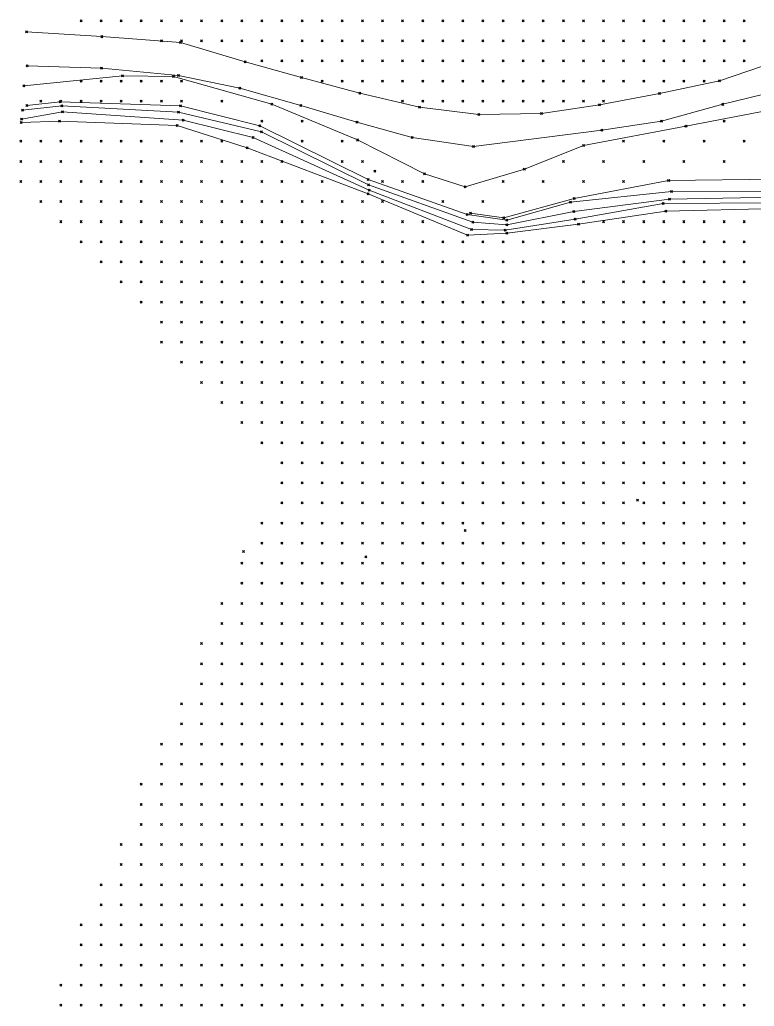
# Model space of a CAD drawing. Header units: metres. Extents: x 441556 to 446409, y 432338 to 461058.
# Drawn here: x 442175.8 to 442285.4, y 454526.4 to 454673.7 of the extents above; entities that cross this region are included whole.
import ezdxf

# ---------------------------------------------------------------- set-up
doc = ezdxf.new("R2010")
doc.units = ezdxf.units.M
doc.header["$MEASUREMENT"] = 0
doc.header["$PDMODE"] = 35
doc.header["$PDSIZE"] = 0.15
for name, color, linetype, lineweight in [('DTM-BRE-RevN_GRP_ CAROSABIL', 2, 'Continuous', 0), ('DTM-BRE-RevN_GRP_FIRUL APEI', 2, 'Continuous', 0), ('DTM-BRE-RevN_GRP_RAU', 2, 'Continuous', 0), ('DTM-BRE-RevN_GRP_TALUZ SUS', 2, 'Continuous', 0), ('DTM-NOK-RevN_LIDAR_co_lidar', 91, 'Continuous', 0), ('DTM-NOK-RevN_RTK', 32, 'Continuous', 0)]:
    doc.layers.add(name, color=color, linetype=linetype, lineweight=lineweight)

msp = doc.modelspace()

# ---------------------------------------------------------------- linework, layer by layer
at = {"layer": 'DTM-BRE-RevN_GRP_ CAROSABIL'}
for p, q in [((442188.056, 454671.184, 366.807), (442176.834, 454671.909, 367.421)), ((442199.821, 454670.304, 366.263), (442188.056, 454671.184, 366.807)), ((442209.435, 454667.426, 365.764), (442199.821, 454670.304, 366.263)), ((442188.038, 454666.493, 366.771), (442176.93, 454666.847, 367.437)), ((442199.529, 454665.41, 366.117), (442188.038, 454666.493, 366.771)), ((442217.875, 454665.072, 365.36), (442209.435, 454667.426, 365.764)), ((442288.954, 454667.59, 363.178), (442280.251, 454664.599, 363.4)), ((442208.637, 454663.488, 365.827), (442199.529, 454665.41, 366.117)), ((442226.555, 454662.727, 364.993), (442217.875, 454665.072, 365.36)), ((442217.745, 454660.917, 365.461), (442208.637, 454663.488, 365.827)), ((442280.251, 454664.599, 363.4), (442271.28, 454662.724, 363.679)), ((442235.46, 454660.66, 364.685), (442226.555, 454662.727, 364.993)), ((442271.28, 454662.724, 363.679), (442262.346, 454660.997, 363.697)), ((442290.311, 454663.425, 363.358), (442280.754, 454661.083, 363.514)), ((442226.147, 454658.435, 365.029), (442217.745, 454660.917, 365.461)), ((442244.32, 454659.573, 364.177), (442235.46, 454660.66, 364.685)), ((442262.346, 454660.997, 363.697), (442253.676, 454659.728, 363.935)), ((442280.754, 454661.083, 363.514), (442271.587, 454658.593, 363.636)), ((442253.676, 454659.728, 363.935), (442244.32, 454659.573, 364.177)), ((442234.383, 454656.124, 364.611), (442226.147, 454658.435, 365.029)), ((442271.587, 454658.593, 363.636), (442262.691, 454657.207, 363.731)), ((442243.528, 454654.771, 364.112), (442234.383, 454656.124, 364.611)), ((442262.691, 454657.207, 363.731), (442243.528, 454654.771, 364.112))]:
    msp.add_line(p, q, dxfattribs=at)
at = {"layer": 'DTM-BRE-RevN_GRP_FIRUL APEI'}
for p, q in [((442176.239, 454660.189, 365.047), (442182.077, 454660.856, 364.802)), ((442182.077, 454660.856, 364.802), (442199.52, 454659.91, 363.143)), ((442199.52, 454659.91, 363.143), (442211.913, 454656.966, 362.665)), ((442211.913, 454656.966, 362.665), (442227.843, 454649.053, 364.336)), ((442227.843, 454649.053, 364.336), (442243.435, 454643.5, 360.982)), ((442272.768, 454646.933, 359.64), (442293.258, 454647.308, 358.86)), ((442258.531, 454645.081, 360.241), (442272.768, 454646.933, 359.64)), ((442248.513, 454643.112, 360.752), (442258.531, 454645.081, 360.241)), ((442243.435, 454643.5, 360.982), (442248.513, 454643.112, 360.752))]:
    msp.add_line(p, q, dxfattribs=at)
at = {"layer": 'DTM-BRE-RevN_GRP_RAU'}
for p, q in [((442176.855, 454660.924, 365.027), (442181.837, 454661.437, 364.927)), ((442181.837, 454661.437, 364.927), (442199.794, 454660.856, 363.238)), ((442199.794, 454660.856, 363.238), (442211.622, 454657.882, 362.678)), ((442182.19, 454659.982, 364.768), (442176.066, 454658.857, 365.13)), ((442200.208, 454658.716, 363.045), (442182.19, 454659.982, 364.768)), ((442210.662, 454656.112, 362.699), (442200.208, 454658.716, 363.045)), ((442211.622, 454657.882, 362.678), (442227.796, 454649.863, 364.606)), ((442227.98, 454648.279, 360.941), (442210.662, 454656.112, 362.699)), ((442227.796, 454649.863, 364.606), (442242.601, 454644.623, 361.148)), ((442243.234, 454642.395, 361.081), (442227.98, 454648.279, 360.941)), ((442258.009, 454646.458, 360.306), (442273.068, 454648.05, 359.701)), ((442273.068, 454648.05, 359.701), (442293.483, 454648.029, 358.909)), ((442248.496, 454643.798, 360.837), (442258.009, 454646.458, 360.306)), ((442271.82, 454646.285, 359.682), (442258.687, 454643.945, 360.255)), ((442293.553, 454646.387, 358.847), (442271.82, 454646.285, 359.682)), ((442242.601, 454644.623, 361.148), (442248.496, 454643.798, 360.837)), ((442258.687, 454643.945, 360.255), (442248.271, 454642.32, 360.876)), ((442248.271, 454642.32, 360.876), (442243.234, 454642.395, 361.081))]:
    msp.add_line(p, q, dxfattribs=at)
at = {"layer": 'DTM-BRE-RevN_GRP_TALUZ SUS'}
for p, q in [((442176.434, 454663.841, 367.38), (442191.164, 454665.326, 366.731)), ((442191.164, 454665.326, 366.731), (442198.743, 454665.243, 366.18)), ((442198.743, 454665.243, 366.18), (442213.416, 454661.089, 365.766)), ((442275.249, 454657.806, 363.527), (442297.065, 454662.069, 362.816)), ((442213.416, 454661.089, 365.766), (442226.237, 454655.759, 364.877)), ((442176.016, 454658.39, 366.504), (442181.727, 454658.593, 364.947)), ((442181.727, 454658.593, 364.947), (442199.315, 454657.906, 363.928)), ((442199.315, 454657.906, 363.928), (442209.773, 454654.571, 363.498)), ((442259.967, 454654.954, 363.697), (442275.249, 454657.806, 363.527)), ((442226.237, 454655.759, 364.877), (442236.201, 454650.732, 364.236)), ((442251.122, 454651.403, 363.641), (442259.967, 454654.954, 363.697)), ((442209.773, 454654.571, 363.498), (442227.807, 454647.734, 361.254)), ((442236.201, 454650.732, 364.236), (442242.274, 454648.758, 363.961)), ((442242.274, 454648.758, 363.961), (442251.122, 454651.403, 363.641)), ((442258.548, 454647.015, 360.805), (442272.662, 454649.693, 360.269)), ((442272.662, 454649.693, 360.269), (442293.485, 454649.975, 359.43)), ((442227.807, 454647.734, 361.254), (442242.642, 454641.568, 361.7)), ((442248.081, 454644.137, 361.007), (442258.548, 454647.015, 360.805)), ((442243.094, 454644.823, 361.421), (442248.081, 454644.137, 361.007)), ((442259.191, 454643.189, 360.515), (442272.253, 454645.149, 360.026)), ((442272.253, 454645.149, 360.026), (442293.584, 454645.654, 358.988)), ((442248.528, 454641.842, 361.026), (442259.191, 454643.189, 360.515)), ((442242.642, 454641.568, 361.7), (442248.528, 454641.842, 361.026))]:
    msp.add_line(p, q, dxfattribs=at)
at = {"layer": 'DTM-NOK-RevN_LIDAR_co_lidar'}
for p in [(442184.96, 454673.562, 367.104), (442187.959, 454673.562, 367.014), (442190.959, 454673.562, 366.936), (442193.958, 454673.562, 366.898), (442196.957, 454673.562, 366.989), (442199.957, 454673.562, 367.208), (442202.956, 454673.562, 367.445), (442205.955, 454673.562, 367.526), (442208.955, 454673.562, 367.893), (442211.954, 454673.562, 368.571), (442214.953, 454673.562, 369.096), (442217.953, 454673.562, 369.194), (442220.952, 454673.562, 369.554), (442223.951, 454673.562, 370.115), (442226.951, 454673.562, 370.964), (442229.95, 454673.562, 371.719), (442232.949, 454673.562, 372.319), (442235.949, 454673.562, 373.018), (442238.948, 454673.562, 373.595), (442241.947, 454673.562, 373.802), (442244.947, 454673.562, 374.05), (442247.946, 454673.562, 374.129), (442250.945, 454673.562, 373.915), (442253.945, 454673.562, 373.781), (442256.944, 454673.562, 373.543), (442259.944, 454673.562, 373.232), (442262.943, 454673.562, 372.778), (442265.942, 454673.562, 372.539), (442268.942, 454673.562, 372.453), (442271.941, 454673.562, 371.636), (442274.94, 454673.562, 370.556), (442277.94, 454673.562, 369.344), (442280.939, 454673.562, 368.378), (442283.938, 454673.562, 367.704), (442196.957, 454670.562, 366.416), (442199.957, 454670.562, 366.169), (442202.956, 454670.562, 366.14), (442205.955, 454670.562, 366.002), (442208.955, 454670.562, 365.996), (442211.954, 454670.562, 366.341), (442214.953, 454670.562, 366.876), (442217.953, 454670.562, 367.152), (442220.952, 454670.562, 367.349), (442223.951, 454670.562, 367.881), (442226.951, 454670.562, 368.725), (442229.95, 454670.562, 369.437), (442232.949, 454670.562, 370.103), (442235.949, 454670.562, 370.678), (442238.948, 454670.562, 371.037), (442241.947, 454670.562, 371.316), (442244.947, 454670.562, 371.499), (442247.946, 454670.562, 371.482), (442250.945, 454670.562, 371.41), (442253.945, 454670.562, 371.363), (442256.944, 454670.562, 371.168), (442259.944, 454670.562, 370.804), (442262.943, 454670.562, 370.441), (442265.942, 454670.562, 370.219), (442268.942, 454670.562, 369.996), (442271.941, 454670.562, 369.243), (442274.94, 454670.562, 368.109), (442277.94, 454670.562, 367.138), (442280.939, 454670.562, 366.329), (442283.938, 454670.562, 365.387), (442211.954, 454667.563, 365.616), (442214.953, 454667.563, 365.433), (442217.953, 454667.563, 365.303), (442220.952, 454667.563, 365.323), (442223.951, 454667.563, 365.806), (442226.951, 454667.563, 366.386), (442229.95, 454667.563, 366.857), (442232.949, 454667.563, 367.395), (442235.949, 454667.563, 367.944), (442238.948, 454667.563, 368.405), (442241.947, 454667.563, 368.729), (442244.947, 454667.563, 368.92), (442247.946, 454667.563, 369.064), (442250.945, 454667.563, 368.997), (442253.945, 454667.563, 368.689), (442256.944, 454667.563, 368.452), (442259.944, 454667.563, 368.256), (442262.943, 454667.563, 368.107), (442265.942, 454667.563, 367.57), (442268.942, 454667.563, 367.112), (442271.941, 454667.563, 366.407), (442274.94, 454667.563, 365.568), (442277.94, 454667.563, 364.914), (442280.939, 454667.563, 364.131), (442283.938, 454667.563, 363.427), (442184.96, 454664.564, 366.05), (442187.959, 454664.564, 365.8), (442190.959, 454664.564, 365.515), (442193.958, 454664.564, 365.476), (442196.957, 454664.564, 365.238), (442199.957, 454664.564, 365.242), (442220.952, 454664.564, 365.178), (442223.951, 454664.564, 365.015), (442226.951, 454664.564, 364.914), (442229.95, 454664.564, 364.899), (442232.949, 454664.564, 365.083), (442235.949, 454664.564, 365.121), (442238.948, 454664.564, 365.397), (442241.947, 454664.564, 365.978), (442244.947, 454664.564, 366.201), (442247.946, 454664.564, 366.131), (442250.945, 454664.564, 366.182), (442253.945, 454664.564, 366.065), (442256.944, 454664.564, 365.723), (442259.944, 454664.564, 365.486), (442262.943, 454664.564, 365.116), (442265.942, 454664.564, 364.746), (442268.942, 454664.564, 364.075), (442271.941, 454664.564, 363.594), (442274.94, 454664.564, 363.414), (442277.94, 454664.564, 363.312), (442178.961, 454661.564, 365.36), (442181.961, 454661.564, 365.074), (442184.96, 454661.564, 364.806), (442187.959, 454661.564, 364.434), (442190.959, 454661.564, 363.991), (442193.958, 454661.564, 363.858), (442196.957, 454661.564, 363.749), (442199.957, 454661.564, 363.584), (442205.955, 454661.564, 364.478), (442232.949, 454661.564, 364.692), (442235.949, 454661.564, 364.545), (442238.948, 454661.564, 364.314), (442241.947, 454661.564, 364.145), (442244.947, 454661.564, 364.093), (442247.946, 454661.564, 364.109), (442250.945, 454661.564, 364.039), (442253.945, 454661.564, 363.834), (442256.944, 454661.564, 363.67), (442259.944, 454661.564, 363.577), (442262.943, 454661.564, 363.537), (442211.954, 454658.565, 363.083), (442217.953, 454658.565, 364.384), (442280.939, 454658.565, 363.07), (442175.962, 454655.565, 372.171), (442178.961, 454655.565, 371.46), (442181.961, 454655.565, 369.806), (442184.96, 454655.565, 368.083), (442187.959, 454655.565, 367.127), (442190.959, 454655.565, 366.479), (442193.958, 454655.565, 365.835), (442196.957, 454655.565, 365.325), (442199.957, 454655.565, 364.711), (442202.956, 454655.565, 364.04), (442205.955, 454655.565, 363.54), (442217.953, 454655.565, 362.609), (442223.951, 454655.565, 363.678), (442265.942, 454655.565, 363.216), (442271.941, 454655.565, 362.927), (442277.94, 454655.565, 362.107), (442283.938, 454655.565, 361.315), (442175.962, 454652.566, 377.082), (442178.961, 454652.566, 375.43), (442181.961, 454652.566, 374.689), (442184.96, 454652.566, 373.838), (442187.959, 454652.566, 372.032), (442190.959, 454652.566, 370.593), (442193.958, 454652.566, 369.827), (442196.957, 454652.566, 370.003), (442199.957, 454652.566, 369.547), (442202.956, 454652.566, 369.129), (442205.955, 454652.566, 366.7), (442208.955, 454652.566, 366.169), (442211.954, 454652.566, 364.83), (442214.953, 454652.566, 363.436), (442223.951, 454652.566, 362.325), (442226.951, 454652.566, 362.678), (442256.944, 454652.566, 362.917), (442262.943, 454652.566, 362.203), (442268.942, 454652.566, 361.658), (442274.94, 454652.566, 361.157), (442280.939, 454652.566, 360.648), (442175.962, 454649.567, 380.873), (442178.961, 454649.567, 380.434), (442181.961, 454649.567, 380.22), (442184.96, 454649.567, 379.863), (442187.959, 454649.567, 378.404), (442190.959, 454649.567, 375.356), (442193.958, 454649.567, 374.105), (442196.957, 454649.567, 374.545), (442199.957, 454649.567, 375.43), (442202.956, 454649.567, 373.624), (442205.955, 454649.567, 371.677), (442208.955, 454649.567, 369.177), (442211.954, 454649.567, 368.551), (442214.953, 454649.567, 367.854), (442217.953, 454649.567, 364.737), (442220.952, 454649.567, 363.107), (442229.95, 454649.567, 362.028), (442232.949, 454649.567, 362.205), (442235.949, 454649.567, 363.091), (442247.946, 454649.567, 363.409), (442253.945, 454649.567, 362.108), (442259.944, 454649.567, 361.427), (442265.942, 454649.567, 360.923), (442178.961, 454646.567, 384.899), (442181.961, 454646.567, 385.212), (442184.96, 454646.567, 385.159), (442187.959, 454646.567, 384.114), (442190.959, 454646.567, 381.798), (442193.958, 454646.567, 379.775), (442196.957, 454646.567, 380.302), (442199.957, 454646.567, 380.226), (442202.956, 454646.567, 379.122), (442205.955, 454646.567, 377.281), (442208.955, 454646.567, 374.881), (442211.954, 454646.567, 373.191), (442214.953, 454646.567, 371.589), (442217.953, 454646.567, 369.084), (442220.952, 454646.567, 365.822), (442223.951, 454646.567, 364.291), (442226.951, 454646.567, 362.967), (442229.95, 454646.567, 362.09), (442238.948, 454646.567, 362.038), (442244.947, 454646.567, 362.362), (442250.945, 454646.567, 361.37), (442181.961, 454643.568, 389.348), (442184.96, 454643.568, 389.534), (442187.959, 454643.568, 388.904), (442190.959, 454643.568, 387.396), (442193.958, 454643.568, 385.339), (442196.957, 454643.568, 384.71), (442199.957, 454643.568, 383.513), (442202.956, 454643.568, 382.07), (442205.955, 454643.568, 380.856), (442208.955, 454643.568, 378.974), (442211.954, 454643.568, 377.866), (442214.953, 454643.568, 374.955), (442217.953, 454643.568, 371.149), (442220.952, 454643.568, 368.184), (442223.951, 454643.568, 366.55), (442226.951, 454643.568, 365.447), (442229.95, 454643.568, 364.496), (442232.949, 454643.568, 363.522), (442235.949, 454643.568, 362.414), (442262.943, 454643.568, 360.685), (442265.942, 454643.568, 361.028), (442268.942, 454643.568, 361.299), (442271.941, 454643.568, 360.892), (442274.94, 454643.568, 360.916), (442277.94, 454643.568, 360.815), (442280.939, 454643.568, 360.813), (442283.938, 454643.568, 360.357), (442184.96, 454640.569, 393.259), (442187.959, 454640.569, 392.664), (442190.959, 454640.569, 391.373), (442193.958, 454640.569, 389.684), (442196.957, 454640.569, 388.199), (442199.957, 454640.569, 386.849), (442202.956, 454640.569, 385.004), (442205.955, 454640.569, 383.448), (442208.955, 454640.569, 382.107), (442211.954, 454640.569, 380.806), (442214.953, 454640.569, 377.685), (442217.953, 454640.569, 373.406), (442220.952, 454640.569, 370.357), (442223.951, 454640.569, 368.701), (442226.951, 454640.569, 367.552), (442229.95, 454640.569, 366.755), (442232.949, 454640.569, 365.936), (442235.949, 454640.569, 364.851), (442238.948, 454640.569, 363.415), (442241.947, 454640.569, 362.226), (442244.947, 454640.569, 361.615), (442247.946, 454640.569, 361.34), (442250.945, 454640.569, 361.268), (442253.945, 454640.569, 361.346), (442256.944, 454640.569, 361.46), (442259.944, 454640.569, 361.659), (442262.943, 454640.569, 361.837), (442265.942, 454640.569, 362.009), (442268.942, 454640.569, 362.115), (442271.941, 454640.569, 361.977), (442274.94, 454640.569, 362.26), (442277.94, 454640.569, 362.636), (442280.939, 454640.569, 362.02), (442283.938, 454640.569, 361.778), (442187.959, 454637.569, 396.054), (442190.959, 454637.569, 394.811), (442193.958, 454637.569, 392.922), (442196.957, 454637.569, 390.929), (442199.957, 454637.569, 389.202), (442202.956, 454637.569, 387.413), (442205.955, 454637.569, 385.698), (442208.955, 454637.569, 384.729), (442211.954, 454637.569, 382.93), (442214.953, 454637.569, 379.997), (442217.953, 454637.569, 375.781), (442220.952, 454637.569, 373.048), (442223.951, 454637.569, 371.167), (442226.951, 454637.569, 369.76), (442229.95, 454637.569, 368.967), (442232.949, 454637.569, 368.106), (442235.949, 454637.569, 367.078), (442238.948, 454637.569, 365.842), (442241.947, 454637.569, 364.867), (442244.947, 454637.569, 364.097), (442247.946, 454637.569, 363.344), (442250.945, 454637.569, 362.973), (442253.945, 454637.569, 362.909), (442256.944, 454637.569, 362.777), (442259.944, 454637.569, 362.81), (442262.943, 454637.569, 362.886), (442265.942, 454637.569, 363.097), (442268.942, 454637.569, 363.396), (442271.941, 454637.569, 363.739), (442274.94, 454637.569, 364.677), (442277.94, 454637.569, 364.887), (442280.939, 454637.569, 364.248), (442283.938, 454637.569, 364.129), (442190.959, 454634.57, 398.258), (442193.958, 454634.57, 396.453), (442196.957, 454634.57, 393.638), (442199.957, 454634.57, 391.053), (442202.956, 454634.57, 389.384), (442205.955, 454634.57, 388.138), (442208.955, 454634.57, 387.426), (442211.954, 454634.57, 384.892), (442214.953, 454634.57, 382.327), (442217.953, 454634.57, 379.408), (442220.952, 454634.57, 377.092), (442223.951, 454634.57, 375.291), (442226.951, 454634.57, 373.235), (442229.95, 454634.57, 372.213), (442232.949, 454634.57, 371.389), (442235.949, 454634.57, 370.222), (442238.948, 454634.57, 369.22), (442241.947, 454634.57, 368.878), (442244.947, 454634.57, 368.611), (442247.946, 454634.57, 367.483), (442250.945, 454634.57, 366.001), (442253.945, 454634.57, 365.084), (442256.944, 454634.57, 364.474), (442259.944, 454634.57, 364.133), (442262.943, 454634.57, 364.293), (442265.942, 454634.57, 364.861), (442268.942, 454634.57, 365.84), (442271.941, 454634.57, 366.801), (442274.94, 454634.57, 367.907), (442277.94, 454634.57, 368.268), (442280.939, 454634.57, 367.12), (442283.938, 454634.57, 367.465), (442193.958, 454631.571, 398.531), (442196.957, 454631.571, 395.629), (442199.957, 454631.571, 393.253), (442202.956, 454631.571, 392.715), (442205.955, 454631.571, 390.801), (442208.955, 454631.571, 389.911), (442211.954, 454631.571, 387.355), (442214.953, 454631.571, 384.882), (442217.953, 454631.571, 382.814), (442220.952, 454631.571, 381.485), (442223.951, 454631.571, 379.339), (442226.951, 454631.571, 377.149), (442229.95, 454631.571, 375.887), (442232.949, 454631.571, 374.871), (442235.949, 454631.571, 373.621), (442238.948, 454631.571, 372.833), (442241.947, 454631.571, 372.585), (442244.947, 454631.571, 372.299), (442247.946, 454631.571, 371.182), (442250.945, 454631.571, 369.809), (442253.945, 454631.571, 369.049), (442256.944, 454631.571, 368.192), (442259.944, 454631.571, 367.276), (442262.943, 454631.571, 367.022), (442265.942, 454631.571, 367.699), (442268.942, 454631.571, 368.69), (442271.941, 454631.571, 369.983), (442274.94, 454631.571, 371.249), (442277.94, 454631.571, 371.473), (442280.939, 454631.571, 371.323), (442283.938, 454631.571, 371.172), (442196.957, 454628.571, 398.47), (442199.957, 454628.571, 396.928), (442202.956, 454628.571, 396.472), (442205.955, 454628.571, 394.256), (442208.955, 454628.571, 392.478), (442211.954, 454628.571, 390.291), (442214.953, 454628.571, 387.442), (442217.953, 454628.571, 385.86), (442220.952, 454628.571, 384.866), (442223.951, 454628.571, 382.523), (442226.951, 454628.571, 380.605), (442229.95, 454628.571, 379.317), (442232.949, 454628.571, 378.172), (442235.949, 454628.571, 376.872), (442238.948, 454628.571, 376.049), (442241.947, 454628.571, 375.6), (442244.947, 454628.571, 375.348), (442247.946, 454628.571, 374.885), (442250.945, 454628.571, 374.115), (442253.945, 454628.571, 373.36), (442256.944, 454628.571, 372.531), (442259.944, 454628.571, 371.605), (442262.943, 454628.571, 370.834), (442265.942, 454628.571, 371.995), (442268.942, 454628.571, 372.661), (442271.941, 454628.571, 373.891), (442274.94, 454628.571, 374.44), (442277.94, 454628.571, 374.853), (442280.939, 454628.571, 374.869), (442283.938, 454628.571, 374.794), (442196.957, 454625.572, 402.803), (442199.957, 454625.572, 401.391), (442202.956, 454625.572, 399.926), (442205.955, 454625.572, 397.888), (442208.955, 454625.572, 395.364), (442211.954, 454625.572, 393.234), (442214.953, 454625.572, 390.522), (442217.953, 454625.572, 388.871), (442220.952, 454625.572, 387.67), (442223.951, 454625.572, 385.764), (442226.951, 454625.572, 384.412), (442229.95, 454625.572, 383.17), (442232.949, 454625.572, 381.74), (442235.949, 454625.572, 380.175), (442238.948, 454625.572, 379.021), (442241.947, 454625.572, 378.424), (442244.947, 454625.572, 378.328), (442247.946, 454625.572, 378.45), (442250.945, 454625.572, 378.334), (442253.945, 454625.572, 377.741), (442256.944, 454625.572, 377.149), (442259.944, 454625.572, 376.849), (442262.943, 454625.572, 376.106), (442265.942, 454625.572, 376.971), (442268.942, 454625.572, 377.516), (442271.941, 454625.572, 377.695), (442274.94, 454625.572, 377.487), (442277.94, 454625.572, 377.54), (442280.939, 454625.572, 377.052), (442283.938, 454625.572, 377.589), (442199.957, 454622.573, 405.564), (442202.956, 454622.573, 403.33), (442205.955, 454622.573, 401.341), (442208.955, 454622.573, 398.617), (442211.954, 454622.573, 396.379), (442214.953, 454622.573, 393.626), (442217.953, 454622.573, 391.953), (442220.952, 454622.573, 390.662), (442223.951, 454622.573, 389.462), (442226.951, 454622.573, 388.075), (442229.95, 454622.573, 386.507), (442232.949, 454622.573, 384.883), (442235.949, 454622.573, 383.464), (442238.948, 454622.573, 382.408), (442241.947, 454622.573, 381.626), (442244.947, 454622.573, 381.347), (442247.946, 454622.573, 381.447), (442250.945, 454622.573, 381.572), (442253.945, 454622.573, 381.589), (442256.944, 454622.573, 381.627), (442259.944, 454622.573, 381.87), (442262.943, 454622.573, 381.513), (442265.942, 454622.573, 381.369), (442268.942, 454622.573, 381.347), (442271.941, 454622.573, 380.94), (442274.94, 454622.573, 380.627), (442277.94, 454622.573, 380.395), (442280.939, 454622.573, 380.15), (442283.938, 454622.573, 381.368), (442202.956, 454619.573, 407.551), (442205.955, 454619.573, 405.549), (442208.955, 454619.573, 403.893), (442211.954, 454619.573, 401.999), (442214.953, 454619.573, 397.02), (442217.953, 454619.573, 395.771), (442220.952, 454619.573, 393.973), (442223.951, 454619.573, 392.625), (442226.951, 454619.573, 390.755), (442229.95, 454619.573, 389.025), (442232.949, 454619.573, 387.663), (442235.949, 454619.573, 386.9), (442238.948, 454619.573, 386.547), (442241.947, 454619.573, 385.713), (442244.947, 454619.573, 384.836), (442247.946, 454619.573, 384.465), (442250.945, 454619.573, 384.608), (442253.945, 454619.573, 385.186), (442256.944, 454619.573, 385.736), (442259.944, 454619.573, 385.961), (442262.943, 454619.573, 385.399), (442265.942, 454619.573, 384.709), (442268.942, 454619.573, 384.231), (442271.941, 454619.573, 384.28), (442274.94, 454619.573, 384.128), (442277.94, 454619.573, 384.165), (442280.939, 454619.573, 384.58), (442283.938, 454619.573, 385.556), (442205.955, 454616.574, 411.088), (442208.955, 454616.574, 409.95), (442211.954, 454616.574, 408.821), (442214.953, 454616.574, 404.038), (442217.953, 454616.574, 400.892), (442220.952, 454616.574, 397.741), (442223.951, 454616.574, 395.462), (442226.951, 454616.574, 393.229), (442229.95, 454616.574, 391.895), (442232.949, 454616.574, 391.169), (442235.949, 454616.574, 390.805), (442238.948, 454616.574, 390.795), (442241.947, 454616.574, 390.383), (442244.947, 454616.574, 389.144), (442247.946, 454616.574, 388.11), (442250.945, 454616.574, 388.607), (442253.945, 454616.574, 389.757), (442256.944, 454616.574, 389.914), (442259.944, 454616.574, 389.484), (442262.943, 454616.574, 388.431), (442265.942, 454616.574, 387.71), (442268.942, 454616.574, 387.342), (442271.941, 454616.574, 387.745), (442274.94, 454616.574, 387.661), (442277.94, 454616.574, 387.849), (442280.939, 454616.574, 388.413), (442283.938, 454616.574, 388.433), (442208.955, 454613.575, 414.863), (442211.954, 454613.575, 413.826), (442214.953, 454613.575, 412.221), (442217.953, 454613.575, 407.264), (442220.952, 454613.575, 403.708), (442223.951, 454613.575, 400.33), (442226.951, 454613.575, 396.591), (442229.95, 454613.575, 395.324), (442232.949, 454613.575, 395.081), (442235.949, 454613.575, 395.034), (442238.948, 454613.575, 395.178), (442241.947, 454613.575, 394.939), (442244.947, 454613.575, 393.593), (442247.946, 454613.575, 392.171), (442250.945, 454613.575, 392.602), (442253.945, 454613.575, 393.913), (442256.944, 454613.575, 393.758), (442259.944, 454613.575, 392.828), (442262.943, 454613.575, 391.788), (442265.942, 454613.575, 390.953), (442268.942, 454613.575, 390.557), (442271.941, 454613.575, 391.204), (442274.94, 454613.575, 391.067), (442277.94, 454613.575, 391.314), (442280.939, 454613.575, 391.215), (442283.938, 454613.575, 390.491), (442211.954, 454610.575, 417.792), (442214.953, 454610.575, 415.523), (442217.953, 454610.575, 412.83), (442220.952, 454610.575, 410.497), (442223.951, 454610.575, 406.58), (442226.951, 454610.575, 401.476), (442229.95, 454610.575, 399.325), (442232.949, 454610.575, 398.799), (442235.949, 454610.575, 399.166), (442238.948, 454610.575, 399.727), (442241.947, 454610.575, 398.708), (442244.947, 454610.575, 396.905), (442247.946, 454610.575, 395.713), (442250.945, 454610.575, 395.616), (442253.945, 454610.575, 396.479), (442256.944, 454610.575, 396.797), (442259.944, 454610.575, 396.029), (442262.943, 454610.575, 395.014), (442265.942, 454610.575, 393.968), (442268.942, 454610.575, 393.714), (442271.941, 454610.575, 394.417), (442274.94, 454610.575, 394.721), (442277.94, 454610.575, 394.44), (442280.939, 454610.575, 393.198), (442283.938, 454610.575, 391.302), (442214.953, 454607.576, 417.521), (442217.953, 454607.576, 415.422), (442220.952, 454607.576, 413.313), (442223.951, 454607.576, 410.626), (442226.951, 454607.576, 407.554), (442229.95, 454607.576, 404.543), (442232.949, 454607.576, 403.556), (442235.949, 454607.576, 403.414), (442238.948, 454607.576, 403.285), (442241.947, 454607.576, 401.726), (442244.947, 454607.576, 399.849), (442247.946, 454607.576, 398.985), (442250.945, 454607.576, 398.933), (442253.945, 454607.576, 399.45), (442256.944, 454607.576, 399.611), (442259.944, 454607.576, 398.781), (442262.943, 454607.576, 397.575), (442265.942, 454607.576, 396.688), (442268.942, 454607.576, 396.768), (442271.941, 454607.576, 396.857), (442274.94, 454607.576, 397.286), (442277.94, 454607.576, 395.817), (442280.939, 454607.576, 393.591), (442283.938, 454607.576, 390.961), (442214.953, 454604.577, 419.595), (442217.953, 454604.577, 418.27), (442220.952, 454604.577, 416.432), (442223.951, 454604.577, 414.178), (442226.951, 454604.577, 412.977), (442229.95, 454604.577, 410.902), (442232.949, 454604.577, 409.612), (442235.949, 454604.577, 408.275), (442238.948, 454604.577, 407.471), (442241.947, 454604.577, 406.263), (442244.947, 454604.577, 404.622), (442247.946, 454604.577, 403.823), (442250.945, 454604.577, 403.451), (442253.945, 454604.577, 403.024), (442256.944, 454604.577, 402.952), (442259.944, 454604.577, 402.129), (442262.943, 454604.577, 400.422), (442265.942, 454604.577, 399.341), (442268.942, 454604.577, 399.084), (442271.941, 454604.577, 398.616), (442274.94, 454604.577, 396.96), (442277.94, 454604.577, 395.071), (442280.939, 454604.577, 393.024), (442283.938, 454604.577, 390.321), (442214.953, 454601.577, 422.601), (442217.953, 454601.577, 421.236), (442220.952, 454601.577, 419.781), (442223.951, 454601.577, 418.487), (442226.951, 454601.577, 417.9), (442229.95, 454601.577, 416.725), (442232.949, 454601.577, 414.512), (442235.949, 454601.577, 412.257), (442238.948, 454601.577, 411.534), (442241.947, 454601.577, 410.983), (442244.947, 454601.577, 409.953), (442247.946, 454601.577, 409.018), (442250.945, 454601.577, 407.884), (442253.945, 454601.577, 406.642), (442256.944, 454601.577, 405.596), (442259.944, 454601.577, 404.094), (442262.943, 454601.577, 402.685), (442265.942, 454601.577, 401.176), (442267.993, 454602.01, 400.495), (442268.942, 454601.577, 399.904), (442271.941, 454601.577, 398.278), (442274.94, 454601.577, 396.123), (442277.94, 454601.577, 393.821), (442280.939, 454601.577, 391.566), (442283.938, 454601.577, 389.411), (442211.954, 454598.578, 426.439), (442214.953, 454598.578, 425.227), (442217.953, 454598.578, 424.207), (442220.952, 454598.578, 423.386), (442223.951, 454598.578, 422.969), (442226.951, 454598.578, 423.232), (442229.95, 454598.578, 420.472), (442232.949, 454598.578, 417.92), (442235.949, 454598.578, 415.925), (442238.948, 454598.578, 414.694), (442241.947, 454598.578, 414.085), (442244.947, 454598.578, 412.994), (442247.946, 454598.578, 411.405), (442250.945, 454598.578, 409.896), (442253.945, 454598.578, 408.332), (442256.944, 454598.578, 406.69), (442259.944, 454598.578, 405.074), (442262.943, 454598.578, 403.37), (442265.942, 454598.578, 401.763), (442268.942, 454598.578, 399.83), (442271.941, 454598.578, 397.745), (442274.94, 454598.578, 395.188), (442277.94, 454598.578, 392.807), (442280.939, 454598.578, 390.465), (442283.938, 454598.578, 388.239), (442242.298, 454597.462, 414.858), (442211.954, 454595.579, 428.685), (442214.953, 454595.579, 428.045), (442217.953, 454595.579, 427.143), (442220.952, 454595.579, 426.225), (442223.951, 454595.579, 425.237), (442226.951, 454595.579, 424.43), (442229.95, 454595.579, 422.64), (442232.949, 454595.579, 420.904), (442235.949, 454595.579, 418.855), (442238.948, 454595.579, 416.797), (442241.947, 454595.579, 414.966), (442244.947, 454595.579, 413.142), (442247.946, 454595.579, 411.308), (442250.945, 454595.579, 409.591), (442253.945, 454595.579, 408.009), (442256.944, 454595.579, 406.562), (442259.944, 454595.579, 405.036), (442262.943, 454595.579, 403.112), (442265.942, 454595.579, 401.175), (442268.942, 454595.579, 399.176), (442271.941, 454595.579, 397.029), (442274.94, 454595.579, 394.25), (442277.94, 454595.579, 391.9), (442280.939, 454595.579, 389.62), (442283.938, 454595.579, 387.632), (442209.226, 454594.316, 430.51), (442227.455, 454593.53, 424.948), (442208.955, 454592.579, 432.615), (442211.954, 454592.579, 431.326), (442214.953, 454592.579, 430.383), (442217.953, 454592.579, 429.351), (442220.952, 454592.579, 428.045), (442223.951, 454592.579, 426.275), (442226.951, 454592.579, 424.864), (442229.95, 454592.579, 423.576), (442232.949, 454592.579, 422.084), (442235.949, 454592.579, 419.488), (442238.948, 454592.579, 416.896), (442241.947, 454592.579, 414.927), (442244.947, 454592.579, 412.858), (442247.946, 454592.579, 410.693), (442250.945, 454592.579, 408.947), (442253.945, 454592.579, 407.563), (442256.944, 454592.579, 406.091), (442259.944, 454592.579, 404.19), (442262.943, 454592.579, 402.404), (442265.942, 454592.579, 400.504), (442268.942, 454592.579, 398.523), (442271.941, 454592.579, 396.367), (442274.94, 454592.579, 393.903), (442277.94, 454592.579, 391.407), (442280.939, 454592.579, 389.099), (442283.938, 454592.579, 386.61), (442208.955, 454589.58, 434.536), (442211.954, 454589.58, 433.02), (442214.953, 454589.58, 431.771), (442217.953, 454589.58, 429.538), (442220.952, 454589.58, 427.704), (442223.951, 454589.58, 426.031), (442226.951, 454589.58, 424.509), (442229.95, 454589.58, 423.082), (442232.949, 454589.58, 421.985), (442235.949, 454589.58, 419.157), (442238.948, 454589.58, 416.324), (442241.947, 454589.58, 414.245), (442244.947, 454589.58, 412.209), (442247.946, 454589.58, 410.148), (442250.945, 454589.58, 408.352), (442253.945, 454589.58, 406.83), (442256.944, 454589.58, 405.336), (442259.944, 454589.58, 403.688), (442262.943, 454589.58, 401.82), (442265.942, 454589.58, 399.758), (442268.942, 454589.58, 397.745), (442271.941, 454589.58, 395.603), (442274.94, 454589.58, 393.298), (442277.94, 454589.58, 391.068), (442280.939, 454589.58, 388.991), (442283.938, 454589.58, 385.931), (442205.955, 454586.581, 436.357), (442208.955, 454586.581, 434.531), (442211.954, 454586.581, 432.789), (442214.953, 454586.581, 431.069), (442217.953, 454586.581, 428.861), (442220.952, 454586.581, 427.101), (442223.951, 454586.581, 425.56), (442226.951, 454586.581, 423.8), (442229.95, 454586.581, 422.067), (442232.949, 454586.581, 420.303), (442235.949, 454586.581, 418.182), (442238.948, 454586.581, 415.535), (442241.947, 454586.581, 413.341), (442244.947, 454586.581, 411.689), (442247.946, 454586.581, 409.958), (442250.945, 454586.581, 407.893), (442253.945, 454586.581, 405.885), (442256.944, 454586.581, 404.399), (442259.944, 454586.581, 402.838), (442262.943, 454586.581, 400.961), (442265.942, 454586.581, 398.928), (442268.942, 454586.581, 396.706), (442271.941, 454586.581, 394.458), (442274.94, 454586.581, 392.525), (442277.94, 454586.581, 390.257), (442280.939, 454586.581, 388.119), (442283.938, 454586.581, 385.196), (442205.955, 454583.581, 435.81), (442208.955, 454583.581, 433.868), (442211.954, 454583.581, 431.965), (442214.953, 454583.581, 430.051), (442217.953, 454583.581, 428.208), (442220.952, 454583.581, 426.421), (442223.951, 454583.581, 424.751), (442226.951, 454583.581, 423.01), (442229.95, 454583.581, 421.176), (442232.949, 454583.581, 419.086), (442235.949, 454583.581, 416.968), (442238.948, 454583.581, 414.953), (442241.947, 454583.581, 412.822), (442244.947, 454583.581, 410.766), (442247.946, 454583.581, 408.829), (442250.945, 454583.581, 407.064), (442253.945, 454583.581, 405.428), (442256.944, 454583.581, 403.604), (442259.944, 454583.581, 401.882), (442262.943, 454583.581, 399.986), (442265.942, 454583.581, 398.054), (442268.942, 454583.581, 396.026), (442271.941, 454583.581, 393.932), (442274.94, 454583.581, 391.721), (442277.94, 454583.581, 389.441), (442280.939, 454583.581, 387.197), (442283.938, 454583.581, 384.725), (442202.956, 454580.582, 437.159), (442205.955, 454580.582, 435.017), (442208.955, 454580.582, 433.202), (442211.954, 454580.582, 431.273), (442214.953, 454580.582, 429.364), (442217.953, 454580.582, 427.072), (442220.952, 454580.582, 425.385), (442223.951, 454580.582, 423.767), (442226.951, 454580.582, 421.898), (442229.95, 454580.582, 420.04), (442232.949, 454580.582, 418.075), (442235.949, 454580.582, 416.148), (442238.948, 454580.582, 414.267), (442241.947, 454580.582, 412.118), (442244.947, 454580.582, 409.98), (442247.946, 454580.582, 408.031), (442250.945, 454580.582, 406.188), (442253.945, 454580.582, 404.4), (442256.944, 454580.582, 402.545), (442259.944, 454580.582, 400.85), (442262.943, 454580.582, 399.132), (442265.942, 454580.582, 397.133), (442268.942, 454580.582, 395.139), (442271.941, 454580.582, 393.226), (442274.94, 454580.582, 390.993), (442277.94, 454580.582, 388.598), (442280.939, 454580.582, 386.23), (442283.938, 454580.582, 383.898), (442202.956, 454577.583, 436.474), (442205.955, 454577.583, 434.323), (442208.955, 454577.583, 432.122), (442211.954, 454577.583, 430.224), (442214.953, 454577.583, 428.153), (442217.953, 454577.583, 426.244), (442220.952, 454577.583, 424.293), (442223.951, 454577.583, 422.712), (442226.951, 454577.583, 420.86), (442229.95, 454577.583, 418.925), (442232.949, 454577.583, 417.097), (442235.949, 454577.583, 415.273), (442238.948, 454577.583, 413.122), (442241.947, 454577.583, 411.057), (442244.947, 454577.583, 409.171), (442247.946, 454577.583, 407.329), (442250.945, 454577.583, 405.49), (442253.945, 454577.583, 403.545), (442256.944, 454577.583, 401.635), (442259.944, 454577.583, 399.928), (442262.943, 454577.583, 398.252), (442265.942, 454577.583, 396.214), (442268.942, 454577.583, 394.24), (442271.941, 454577.583, 392.246), (442274.94, 454577.583, 390.025), (442277.94, 454577.583, 387.833), (442280.939, 454577.583, 385.454), (442283.938, 454577.583, 383.228), (442202.956, 454574.583, 435.487), (442205.955, 454574.583, 433.388), (442208.955, 454574.583, 431.149), (442211.954, 454574.583, 428.982), (442214.953, 454574.583, 427.018), (442217.953, 454574.583, 425.101), (442220.952, 454574.583, 423.1), (442223.951, 454574.583, 421.402), (442226.951, 454574.583, 419.767), (442229.95, 454574.583, 417.964), (442232.949, 454574.583, 415.928), (442235.949, 454574.583, 413.983), (442238.948, 454574.583, 412.203), (442241.947, 454574.583, 410.219), (442244.947, 454574.583, 408.344), (442247.946, 454574.583, 406.601), (442250.945, 454574.583, 404.68), (442253.945, 454574.583, 402.688), (442256.944, 454574.583, 400.73), (442259.944, 454574.583, 398.96), (442262.943, 454574.583, 397.236), (442265.942, 454574.583, 395.323), (442268.942, 454574.583, 393.395), (442271.941, 454574.583, 391.41), (442274.94, 454574.583, 389.354), (442277.94, 454574.583, 386.945), (442280.939, 454574.583, 384.729), (442283.938, 454574.583, 382.319), (442199.957, 454571.584, 436.423), (442202.956, 454571.584, 434.361), (442205.955, 454571.584, 432.201), (442208.955, 454571.584, 430.098), (442211.954, 454571.584, 427.808), (442214.953, 454571.584, 425.818), (442217.953, 454571.584, 423.795), (442220.952, 454571.584, 421.876), (442223.951, 454571.584, 420.128), (442226.951, 454571.584, 418.467), (442229.95, 454571.584, 416.757), (442232.949, 454571.584, 414.899), (442235.949, 454571.584, 413.082), (442238.948, 454571.584, 411.335), (442241.947, 454571.584, 409.438), (442244.947, 454571.584, 407.547), (442247.946, 454571.584, 405.758), (442250.945, 454571.584, 403.916), (442253.945, 454571.584, 401.962), (442256.944, 454571.584, 400.007), (442259.944, 454571.584, 398.226), (442262.943, 454571.584, 396.383), (442265.942, 454571.584, 394.391), (442268.942, 454571.584, 392.489), (442271.941, 454571.584, 390.477), (442274.94, 454571.584, 388.313), (442277.94, 454571.584, 385.965), (442280.939, 454571.584, 383.54), (442283.938, 454571.584, 381.048), (442199.957, 454568.585, 435.051), (442202.956, 454568.585, 432.989), (442205.955, 454568.585, 430.962), (442208.955, 454568.585, 428.975), (442211.954, 454568.585, 426.74), (442214.953, 454568.585, 424.705), (442217.953, 454568.585, 422.675), (442220.952, 454568.585, 420.71), (442223.951, 454568.585, 419.017), (442226.951, 454568.585, 417.367), (442229.95, 454568.585, 415.631), (442232.949, 454568.585, 413.923), (442235.949, 454568.585, 412.237), (442238.948, 454568.585, 410.394), (442241.947, 454568.585, 408.561), (442244.947, 454568.585, 406.662), (442247.946, 454568.585, 404.814), (442250.945, 454568.585, 403.106), (442253.945, 454568.585, 401.215), (442256.944, 454568.585, 399.236), (442259.944, 454568.585, 397.403), (442262.943, 454568.585, 395.456), (442265.942, 454568.585, 393.525), (442268.942, 454568.585, 391.472), (442271.941, 454568.585, 389.433), (442274.94, 454568.585, 387.192), (442277.94, 454568.585, 384.615), (442280.939, 454568.585, 382.496), (442283.938, 454568.585, 379.848), (442196.957, 454565.585, 435.989), (442199.957, 454565.585, 433.733), (442202.956, 454565.585, 431.838), (442205.955, 454565.585, 429.863), (442208.955, 454565.585, 427.893), (442211.954, 454565.585, 425.888), (442214.953, 454565.585, 423.694), (442217.953, 454565.585, 421.836), (442220.952, 454565.585, 419.74), (442223.951, 454565.585, 417.851), (442226.951, 454565.585, 416.262), (442229.95, 454565.585, 414.415), (442232.949, 454565.585, 412.783), (442235.949, 454565.585, 411), (442238.948, 454565.585, 409.217), (442241.947, 454565.585, 407.576), (442244.947, 454565.585, 405.78), (442247.946, 454565.585, 403.939), (442250.945, 454565.585, 402.245), (442253.945, 454565.585, 400.425), (442256.944, 454565.585, 398.437), (442259.944, 454565.585, 396.528), (442262.943, 454565.585, 394.56), (442265.942, 454565.585, 392.452), (442268.942, 454565.585, 390.471), (442271.941, 454565.585, 388.375), (442274.94, 454565.585, 386.175), (442277.94, 454565.585, 383.659), (442280.939, 454565.585, 381.432), (442283.938, 454565.585, 379.015), (442196.957, 454562.586, 435.077), (442199.957, 454562.586, 432.929), (442202.956, 454562.586, 431.021), (442205.955, 454562.586, 428.962), (442208.955, 454562.586, 426.881), (442211.954, 454562.586, 424.695), (442214.953, 454562.586, 422.77), (442217.953, 454562.586, 420.982), (442220.952, 454562.586, 418.838), (442223.951, 454562.586, 416.748), (442226.951, 454562.586, 415.042), (442229.95, 454562.586, 413.201), (442232.949, 454562.586, 411.637), (442235.949, 454562.586, 409.733), (442238.948, 454562.586, 408.055), (442241.947, 454562.586, 406.5), (442244.947, 454562.586, 404.838), (442247.946, 454562.586, 403.127), (442250.945, 454562.586, 401.375), (442253.945, 454562.586, 399.557), (442256.944, 454562.586, 397.617), (442259.944, 454562.586, 395.664), (442262.943, 454562.586, 393.637), (442265.942, 454562.586, 391.526), (442268.942, 454562.586, 389.527), (442271.941, 454562.586, 387.435), (442274.94, 454562.586, 385.174), (442277.94, 454562.586, 382.608), (442280.939, 454562.586, 380.403), (442283.938, 454562.586, 378.203), (442193.958, 454559.587, 436.633), (442196.957, 454559.587, 434.456), (442199.957, 454559.587, 432.358), (442202.956, 454559.587, 430.175), (442205.955, 454559.587, 427.894), (442208.955, 454559.587, 425.797), (442211.954, 454559.587, 423.428), (442214.953, 454559.587, 421.642), (442217.953, 454559.587, 419.784), (442220.952, 454559.587, 417.739), (442223.951, 454559.587, 415.62), (442226.951, 454559.587, 413.79), (442229.95, 454559.587, 412.167), (442232.949, 454559.587, 410.489), (442235.949, 454559.587, 408.576), (442238.948, 454559.587, 407.034), (442241.947, 454559.587, 405.605), (442244.947, 454559.587, 403.934), (442247.946, 454559.587, 402.211), (442250.945, 454559.587, 400.482), (442253.945, 454559.587, 398.588), (442256.944, 454559.587, 396.6), (442259.944, 454559.587, 394.639), (442262.943, 454559.587, 392.574), (442265.942, 454559.587, 390.536), (442268.942, 454559.587, 388.487), (442271.941, 454559.587, 386.353), (442274.94, 454559.587, 384.192), (442277.94, 454559.587, 381.536), (442280.939, 454559.587, 379.092), (442283.938, 454559.587, 376.96), (442193.958, 454556.587, 436.22), (442196.957, 454556.587, 433.998), (442199.957, 454556.587, 431.826), (442202.956, 454556.587, 429.496), (442205.955, 454556.587, 426.966), (442208.955, 454556.587, 424.778), (442211.954, 454556.587, 422.414), (442214.953, 454556.587, 420.457), (442217.953, 454556.587, 418.598), (442220.952, 454556.587, 416.527), (442223.951, 454556.587, 414.567), (442226.951, 454556.587, 412.375), (442229.95, 454556.587, 410.708), (442232.949, 454556.587, 409.207), (442235.949, 454556.587, 407.57), (442238.948, 454556.587, 406.094), (442241.947, 454556.587, 404.722), (442244.947, 454556.587, 403.046), (442247.946, 454556.587, 401.319), (442250.945, 454556.587, 399.643), (442253.945, 454556.587, 397.674), (442256.944, 454556.587, 395.604), (442259.944, 454556.587, 393.486), (442262.943, 454556.587, 391.277), (442265.942, 454556.587, 389.369), (442268.942, 454556.587, 387.413), (442271.941, 454556.587, 385.304), (442274.94, 454556.587, 383.219), (442277.94, 454556.587, 380.85), (442280.939, 454556.587, 377.853), (442283.938, 454556.587, 375.451), (442193.958, 454553.588, 435.741), (442196.957, 454553.588, 433.55), (442199.957, 454553.588, 431.267), (442202.956, 454553.588, 428.887), (442205.955, 454553.588, 426.459), (442208.955, 454553.588, 424.151), (442211.954, 454553.588, 421.776), (442214.953, 454553.588, 419.626), (442217.953, 454553.588, 417.834), (442220.952, 454553.588, 415.831), (442223.951, 454553.588, 413.823), (442226.951, 454553.588, 411.484), (442229.95, 454553.588, 409.655), (442232.949, 454553.588, 408.293), (442235.949, 454553.588, 406.882), (442238.948, 454553.588, 405.351), (442241.947, 454553.588, 403.849), (442244.947, 454553.588, 402.257), (442247.946, 454553.588, 400.629), (442250.945, 454553.588, 398.916), (442253.945, 454553.588, 396.978), (442256.944, 454553.588, 394.877), (442259.944, 454553.588, 392.446), (442262.943, 454553.588, 390.083), (442265.942, 454553.588, 388.144), (442268.942, 454553.588, 386.348), (442271.941, 454553.588, 384.473), (442274.94, 454553.588, 382.461), (442277.94, 454553.588, 380.288), (442280.939, 454553.588, 377.309), (442283.938, 454553.588, 374.174), (442190.959, 454550.588, 437.438), (442193.958, 454550.588, 435.159), (442196.957, 454550.588, 432.989), (442199.957, 454550.588, 430.653), (442202.956, 454550.588, 428.132), (442205.955, 454550.588, 426.016), (442208.955, 454550.588, 423.778), (442211.954, 454550.588, 421.503), (442214.953, 454550.588, 419.387), (442217.953, 454550.588, 417.391), (442220.952, 454550.588, 415.65), (442223.951, 454550.588, 413.499), (442226.951, 454550.588, 411.449), (442229.95, 454550.588, 409.633), (442232.949, 454550.588, 408.059), (442235.949, 454550.588, 406.54), (442238.948, 454550.588, 404.94), (442241.947, 454550.588, 403.273), (442244.947, 454550.588, 401.621), (442247.946, 454550.588, 399.968), (442250.945, 454550.588, 398.24), (442253.945, 454550.588, 396.391), (442256.944, 454550.588, 394.22), (442259.944, 454550.588, 391.617), (442262.943, 454550.588, 389.147), (442265.942, 454550.588, 387.009), (442268.942, 454550.588, 385.261), (442271.941, 454550.588, 383.506), (442274.94, 454550.588, 381.775), (442277.94, 454550.588, 379.575), (442280.939, 454550.588, 376.845), (442283.938, 454550.588, 373.033), (442190.959, 454547.589, 436.88), (442193.958, 454547.589, 434.723), (442196.957, 454547.589, 432.46), (442199.957, 454547.589, 430.24), (442202.956, 454547.589, 427.691), (442205.955, 454547.589, 425.442), (442208.955, 454547.589, 423.379), (442211.954, 454547.589, 421.254), (442214.953, 454547.589, 419.338), (442217.953, 454547.589, 417.046), (442220.952, 454547.589, 415.298), (442223.951, 454547.589, 413.337), (442226.951, 454547.589, 411.466), (442229.95, 454547.589, 409.676), (442232.949, 454547.589, 407.887), (442235.949, 454547.589, 406.35), (442238.948, 454547.589, 404.702), (442241.947, 454547.589, 402.877), (442244.947, 454547.589, 401.074), (442247.946, 454547.589, 399.302), (442250.945, 454547.589, 397.557), (442253.945, 454547.589, 395.7), (442256.944, 454547.589, 393.456), (442259.944, 454547.589, 390.868), (442262.943, 454547.589, 388.205), (442265.942, 454547.589, 386.072), (442268.942, 454547.589, 384.135), (442271.941, 454547.589, 382.285), (442274.94, 454547.589, 380.573), (442277.94, 454547.589, 378.557), (442280.939, 454547.589, 375.848), (442283.938, 454547.589, 372.3), (442187.959, 454544.59, 438.779), (442190.959, 454544.59, 436.436), (442193.958, 454544.59, 434.083), (442196.957, 454544.59, 431.899), (442199.957, 454544.59, 429.726), (442202.956, 454544.59, 427.386), (442205.955, 454544.59, 424.883), (442208.955, 454544.59, 422.977), (442211.954, 454544.59, 420.911), (442214.953, 454544.59, 418.967), (442217.953, 454544.59, 416.884), (442220.952, 454544.59, 414.791), (442223.951, 454544.59, 412.954), (442226.951, 454544.59, 411.191), (442229.95, 454544.59, 409.542), (442232.949, 454544.59, 407.542), (442235.949, 454544.59, 406.042), (442238.948, 454544.59, 404.344), (442241.947, 454544.59, 402.459), (442244.947, 454544.59, 400.646), (442247.946, 454544.59, 398.82), (442250.945, 454544.59, 396.999), (442253.945, 454544.59, 395.084), (442256.944, 454544.59, 392.805), (442259.944, 454544.59, 390.064), (442262.943, 454544.59, 387.336), (442265.942, 454544.59, 385.089), (442268.942, 454544.59, 382.908), (442271.941, 454544.59, 380.959), (442274.94, 454544.59, 379.015), (442277.94, 454544.59, 377.318), (442280.939, 454544.59, 374.91), (442283.938, 454544.59, 372.289), (442187.959, 454541.59, 438.005), (442190.959, 454541.59, 435.805), (442193.958, 454541.59, 433.582), (442196.957, 454541.59, 431.291), (442199.957, 454541.59, 428.818), (442202.956, 454541.59, 426.611), (442205.955, 454541.59, 424.446), (442208.955, 454541.59, 422.463), (442211.954, 454541.59, 420.491), (442214.953, 454541.59, 418.681), (442217.953, 454541.59, 416.819), (442220.952, 454541.59, 414.434), (442223.951, 454541.59, 412.539), (442226.951, 454541.59, 410.691), (442229.95, 454541.59, 409.045), (442232.949, 454541.59, 407.35), (442235.949, 454541.59, 405.59), (442238.948, 454541.59, 403.813), (442241.947, 454541.59, 401.989), (442244.947, 454541.59, 400.149), (442247.946, 454541.59, 398.389), (442250.945, 454541.59, 396.665), (442253.945, 454541.59, 394.786), (442256.944, 454541.59, 392.402), (442259.944, 454541.59, 389.43), (442262.943, 454541.59, 386.648), (442265.942, 454541.59, 384.129), (442268.942, 454541.59, 381.779), (442271.941, 454541.59, 379.521), (442274.94, 454541.59, 377.669), (442277.94, 454541.59, 376.181), (442280.939, 454541.59, 373.974), (442283.938, 454541.59, 371.44), (442184.96, 454538.591, 439.088), (442187.959, 454538.591, 436.987), (442190.959, 454538.591, 435.051), (442193.958, 454538.591, 433.125), (442196.957, 454538.591, 430.944), (442199.957, 454538.591, 428.395), (442202.956, 454538.591, 425.944), (442205.955, 454538.591, 423.873), (442208.955, 454538.591, 421.876), (442211.954, 454538.591, 419.813), (442214.953, 454538.591, 417.883), (442217.953, 454538.591, 416.093), (442220.952, 454538.591, 414.206), (442223.951, 454538.591, 411.933), (442226.951, 454538.591, 410.469), (442229.95, 454538.591, 408.705), (442232.949, 454538.591, 406.935), (442235.949, 454538.591, 405.087), (442238.948, 454538.591, 403.267), (442241.947, 454538.591, 401.48), (442244.947, 454538.591, 399.711), (442247.946, 454538.591, 397.958), (442250.945, 454538.591, 396.206), (442253.945, 454538.591, 394.299), (442256.944, 454538.591, 391.934), (442259.944, 454538.591, 389.139), (442262.943, 454538.591, 386.173), (442265.942, 454538.591, 383.363), (442268.942, 454538.591, 380.723), (442271.941, 454538.591, 378.195), (442274.94, 454538.591, 376.314), (442277.94, 454538.591, 374.337), (442280.939, 454538.591, 372.014), (442283.938, 454538.591, 369.623), (442184.96, 454535.592, 438.058), (442187.959, 454535.592, 435.944), (442190.959, 454535.592, 434.013), (442193.958, 454535.592, 432.177), (442196.957, 454535.592, 430.129), (442199.957, 454535.592, 427.747), (442202.956, 454535.592, 425.126), (442205.955, 454535.592, 423.151), (442208.955, 454535.592, 421.066), (442211.954, 454535.592, 418.664), (442214.953, 454535.592, 416.907), (442217.953, 454535.592, 415.562), (442220.952, 454535.592, 413.831), (442223.951, 454535.592, 411.567), (442226.951, 454535.592, 409.811), (442229.95, 454535.592, 407.841), (442232.949, 454535.592, 406.179), (442235.949, 454535.592, 404.419), (442238.948, 454535.592, 402.516), (442241.947, 454535.592, 400.706), (442244.947, 454535.592, 398.943), (442247.946, 454535.592, 397.232), (442250.945, 454535.592, 395.521), (442253.945, 454535.592, 393.632), (442256.944, 454535.592, 391.365), (442259.944, 454535.592, 388.455), (442262.943, 454535.592, 385.401), (442265.942, 454535.592, 382.659), (442268.942, 454535.592, 379.571), (442271.941, 454535.592, 376.782), (442274.94, 454535.592, 374.51), (442277.94, 454535.592, 372.305), (442280.939, 454535.592, 369.698), (442283.938, 454535.592, 367.581), (442184.96, 454532.592, 437.093), (442187.959, 454532.592, 434.986), (442190.959, 454532.592, 432.915), (442193.958, 454532.592, 430.823), (442196.957, 454532.592, 428.825), (442199.957, 454532.592, 426.572), (442202.956, 454532.592, 424.383), (442205.955, 454532.592, 422.012), (442208.955, 454532.592, 420.413), (442211.954, 454532.592, 418.506), (442214.953, 454532.592, 416.509), (442217.953, 454532.592, 414.703), (442220.952, 454532.592, 412.688), (442223.951, 454532.592, 410.799), (442226.951, 454532.592, 408.97), (442229.95, 454532.592, 406.882), (442232.949, 454532.592, 405.139), (442235.949, 454532.592, 403.47), (442238.948, 454532.592, 401.488), (442241.947, 454532.592, 399.609), (442244.947, 454532.592, 398.046), (442247.946, 454532.592, 396.435), (442250.945, 454532.592, 394.66), (442253.945, 454532.592, 392.79), (442256.944, 454532.592, 390.606), (442259.944, 454532.592, 387.966), (442262.943, 454532.592, 385.003), (442265.942, 454532.592, 382.198), (442268.942, 454532.592, 379.2), (442271.941, 454532.592, 376.018), (442274.94, 454532.592, 373.169), (442277.94, 454532.592, 370.692), (442280.939, 454532.592, 368.415), (442283.938, 454532.592, 366.365), (442181.961, 454529.593, 437.456), (442184.96, 454529.593, 435.665), (442187.959, 454529.593, 433.694), (442190.959, 454529.593, 431.772), (442193.958, 454529.593, 429.865), (442196.957, 454529.593, 427.934), (442199.957, 454529.593, 425.757), (442202.956, 454529.593, 423.486), (442205.955, 454529.593, 421.319), (442208.955, 454529.593, 419.407), (442211.954, 454529.593, 417.36), (442214.953, 454529.593, 415.474), (442217.953, 454529.593, 413.762), (442220.952, 454529.593, 411.838), (442223.951, 454529.593, 409.815), (442226.951, 454529.593, 407.688), (442229.95, 454529.593, 405.733), (442232.949, 454529.593, 403.972), (442235.949, 454529.593, 402.12), (442238.948, 454529.593, 400.277), (442241.947, 454529.593, 398.418), (442244.947, 454529.593, 396.807), (442247.946, 454529.593, 395.269), (442250.945, 454529.593, 393.5), (442253.945, 454529.593, 391.718), (442256.944, 454529.593, 389.758), (442259.944, 454529.593, 387.293), (442262.943, 454529.593, 384.686), (442265.942, 454529.593, 382.224), (442268.942, 454529.593, 379.469), (442271.941, 454529.593, 376.767), (442274.94, 454529.593, 373.33), (442277.94, 454529.593, 369.563), (442280.939, 454529.593, 367.303), (442283.938, 454529.593, 365.102), (442181.961, 454526.594, 436.2), (442184.96, 454526.594, 434.227), (442187.959, 454526.594, 432.275), (442190.959, 454526.594, 430.504), (442193.958, 454526.594, 428.86), (442196.957, 454526.594, 426.912), (442199.957, 454526.594, 424.741), (442202.956, 454526.594, 422.824), (442205.955, 454526.594, 420.311), (442208.955, 454526.594, 417.983), (442211.954, 454526.594, 416.291), (442214.953, 454526.594, 414.497), (442217.953, 454526.594, 412.38), (442220.952, 454526.594, 410.568), (442223.951, 454526.594, 408.456), (442226.951, 454526.594, 406.605), (442229.95, 454526.594, 404.716), (442232.949, 454526.594, 402.767), (442235.949, 454526.594, 400.811), (442238.948, 454526.594, 398.908), (442241.947, 454526.594, 397.119), (442244.947, 454526.594, 395.377), (442247.946, 454526.594, 393.693), (442250.945, 454526.594, 392.095), (442253.945, 454526.594, 390.454), (442256.944, 454526.594, 388.507), (442259.944, 454526.594, 386.088), (442262.943, 454526.594, 383.78), (442265.942, 454526.594, 382.098), (442268.942, 454526.594, 380.129), (442271.941, 454526.594, 378.178), (442274.94, 454526.594, 374.466), (442277.94, 454526.594, 371.401), (442280.939, 454526.594, 367.915), (442283.938, 454526.594, 364.032)]:
    msp.add_point(p, dxfattribs=at)
at = {"layer": 'DTM-NOK-RevN_RTK'}
for p in [(442176.834, 454671.909, 367.421), (442188.056, 454671.184, 366.807), (442199.821, 454670.304, 366.263), (442176.93, 454666.847, 367.437), (442188.038, 454666.493, 366.771), (442209.435, 454667.426, 365.764), (442191.164, 454665.326, 366.731), (442198.743, 454665.243, 366.18), (442199.529, 454665.41, 366.117), (442217.875, 454665.072, 365.36), (442176.434, 454663.841, 367.38), (442208.637, 454663.488, 365.827), (442280.251, 454664.599, 363.4), (442226.555, 454662.727, 364.993), (442271.28, 454662.724, 363.679), (442176.855, 454660.924, 365.027), (442181.837, 454661.437, 364.927), (442182.077, 454660.856, 364.802), (442199.794, 454660.856, 363.238), (442213.416, 454661.089, 365.766), (442217.745, 454660.917, 365.461), (442235.46, 454660.66, 364.685), (442262.346, 454660.997, 363.697), (442280.754, 454661.083, 363.514), (442176.239, 454660.189, 365.047), (442182.19, 454659.982, 364.768), (442199.52, 454659.91, 363.143), (442244.32, 454659.573, 364.177), (442253.676, 454659.728, 363.935), (442176.016, 454658.39, 366.504), (442176.066, 454658.857, 365.13), (442181.727, 454658.593, 364.947), (442199.315, 454657.906, 363.928), (442200.208, 454658.716, 363.045), (442211.622, 454657.882, 362.678), (442226.147, 454658.435, 365.029), (442271.587, 454658.593, 363.636), (442275.249, 454657.806, 363.527), (442210.662, 454656.112, 362.699), (442211.913, 454656.966, 362.665), (442234.383, 454656.124, 364.611), (442262.691, 454657.207, 363.731), (442209.773, 454654.571, 363.498), (442226.237, 454655.759, 364.877), (442243.528, 454654.771, 364.112), (442259.967, 454654.954, 363.697), (442228.831, 454651.107, 363.651), (442236.201, 454650.732, 364.236), (442251.122, 454651.403, 363.641), (442227.796, 454649.863, 364.606), (442227.843, 454649.053, 364.336), (442242.274, 454648.758, 363.961), (442272.662, 454649.693, 360.269), (442227.807, 454647.734, 361.254), (442227.98, 454648.279, 360.941), (442273.068, 454648.05, 359.701), (442258.009, 454646.458, 360.306), (442258.548, 454647.015, 360.805), (442271.82, 454646.285, 359.682), (442272.768, 454646.933, 359.64), (442242.601, 454644.623, 361.148), (442243.094, 454644.823, 361.421), (442258.531, 454645.081, 360.241), (442272.253, 454645.149, 360.026), (442243.435, 454643.5, 360.982), (442248.081, 454644.137, 361.007), (442248.496, 454643.798, 360.837), (442248.513, 454643.112, 360.752), (442258.687, 454643.945, 360.255), (442259.191, 454643.189, 360.515), (442242.642, 454641.568, 361.7), (442243.234, 454642.395, 361.081), (442248.271, 454642.32, 360.876), (442248.528, 454641.842, 361.026)]:
    msp.add_point(p, dxfattribs=at)

doc.saveas('drawing.dxf')
